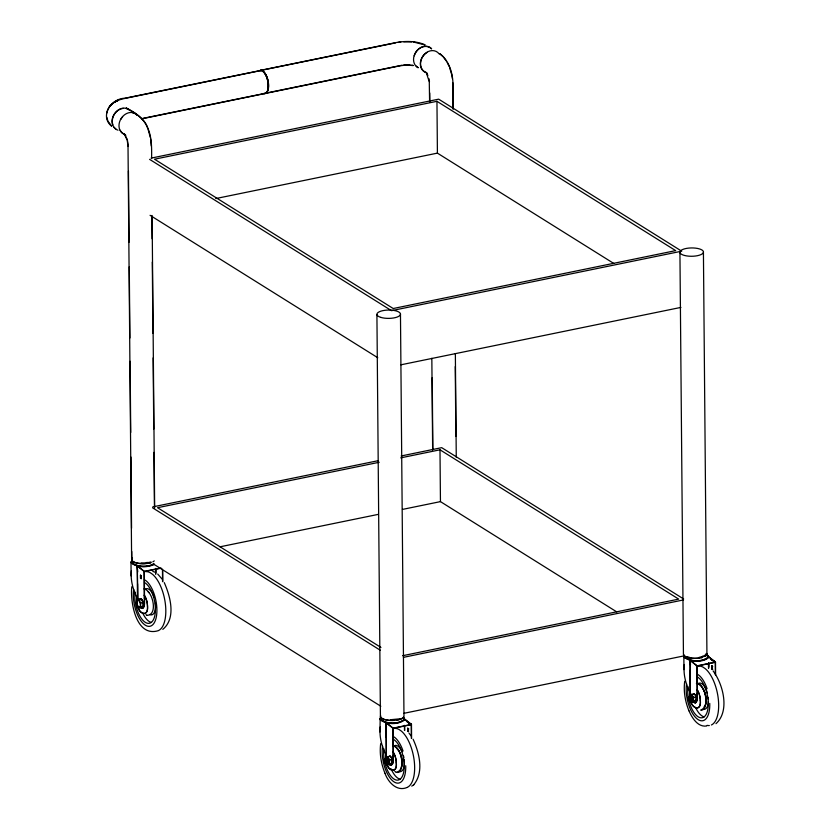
<?xml version="1.0" encoding="UTF-8"?>
<svg xmlns="http://www.w3.org/2000/svg" width="830" height="830" viewBox="0 0 830 830"><rect width="100%" height="100%" fill="white"/><g stroke="black" fill="none" stroke-linecap="round" stroke-linejoin="round"><path stroke-width="1.25" d="M689.709 697.262C692.396 701.713 686.514 700.977 688.62 697.107A1.816 0.82 78.4 0 1 689.906 698.787A1.816 0.82 78.4 0 1 689.242 700.624L689.917 700.925M385.348 758.859L384.352 759.917L384.663 762.096M689.782 697.252C688.049 695.312 687.842 700.012 689.315 700.499M138.351 600.287C133.433 591.292 130.279 581 131.389 570.677M384.342 760.176L384.736 762.085M688.61 699.628L688.443 697.252M688.361 697.854L688.423 698.653M388.907 763.932A7.014 3.185 78.4 0 0 393.161 760.29L393.098 728.149L386.24 722.681L386.313 755.362C381.748 746.658 379.071 736.667 380.316 726.81M684.262 655.181L684.273 657.536L690.052 660.389L690.342 693.029C685.777 684.335 683.09 674.334 684.345 664.488M392.517 761.452L393.327 755.373L393.244 744.603M695.799 702.751L697.356 693.04L697.262 682.281M131.783 586.748C130.144 601.491 135.778 637.513 158.229 630.696M380.69 743.628C379.372 753.599 381.146 763.849 384.923 773.124M684.709 681.295C683.401 691.276 685.175 701.516 688.952 710.791M386.344 763.029L386.697 760.581L385.276 758.879M384.85 759.813C386.583 757.697 385.836 764.523 386.801 761.722M387.963 761.484L387.735 762.355M388.419 761.899L388.533 760.799C387.257 764.243 388.544 760.768 387.434 759.232M691.276 699.815L691.297 697.708L690.27 696.764M691.411 699.275L691.141 700.25M692.438 699.576L692.033 696.889L690.467 696.308M386.313 761.66C385.929 765.073 382.858 760.726 384.601 759.429A1.816 0.82 78.4 0 1 385.877 761.12A1.816 0.82 78.4 0 1 385.224 762.946L386.178 763.206M386.759 761.982L385.857 759.18M388.056 761.297L387.268 762.978M388.284 762.334L388.367 759.813M691.649 697.221L692.085 698.974C690.104 703.612 691.67 696.474 689.294 696.546M690.861 699.638L690.902 698.746M691.369 699.534L691.224 697.729M691.494 699.088L691.265 699.887M692.262 699.69L692.417 697.947C692.604 696.287 689.564 695.716 691.141 697.325M385.338 759.969L385.587 759.346L384.933 759.377M688.776 697.76L689.035 697.034M688.859 697.74L689.377 696.951M138.786 599.779L140.654 602.985L140.685 607.072C135.923 609.874 134.636 597.372 141.204 599.291L143.071 602.487L143.102 606.574L138.859 607.954M385.597 758.589L386.075 757.251L390.152 756.037C393.306 758.724 393.42 765.602 387.724 764.731L386.126 762.438A3.787 1.712 78.4 0 0 388.907 763.673A3.787 1.712 78.4 0 0 388.129 757.977A3.787 1.712 78.4 0 0 385.587 758.672M387.651 756.555L389.509 759.751L389.55 763.839L387.724 764.731M689.564 700.198L691.743 702.398C697.449 703.269 697.335 696.391 694.181 693.714L689.844 695.115L689.564 697.221A3.787 1.712 78.4 0 1 691.857 695.25A3.787 1.712 78.4 0 1 693.019 701.143A3.787 1.712 78.4 0 1 690.124 700.064L690.975 700.302M691.67 694.222L693.538 697.418L693.569 701.506L691.743 702.398M143.455 605.879L142.687 608.432A10.811 4.897 78.4 0 1 140.177 607.145M106.842 113.025C108.087 104.352 117.051 99.818 124.894 98.438L260.34 70.675A11.589 5.25 78.4 0 1 261.73 70.675M131.119 575.927L130.995 562.066L132.427 559.793M131.783 560.624L131.939 563.072C138.133 567.481 147.252 567.315 154.007 564.203M715.398 674.811L715.284 662.101L708.654 656.81L708.239 655.555M387.122 762.583L387.039 759.668M388.907 761.795L388.513 762.583M379.933 731.956L380.233 717.514M380.711 717.245L380.659 719.693C387.019 724.32 397.352 724.58 403.826 720.067L403.733 717.628M404.148 718.77L403.743 719.89C397.311 724.372 387.05 724.113 380.731 719.517L380.316 718.375M706.185 653.646L704.867 655.451M706.32 654.839L706.745 653.812M708.166 656.437L707.772 657.567C701.34 662.039 691.068 661.78 684.75 657.184L684.335 656.042M708.664 656.738L708.249 657.91C703.29 662.008 696.017 661.334 690.052 660.389L696.92 665.868L715.502 662.06L715.605 674.935M386.604 758.931L387.517 758.589M387.257 758.475L385.929 759.16M688.952 697.055L689.377 696.536M689.533 696.93L690.197 696.37M690.124 700.894C691.992 699.752 689.637 697.304 690.539 696.297M690.685 696.412L690.954 696.204M384.425 759.585L384.207 761.079L385.296 762.832M386.396 763.154L388.035 762.407M387.641 762.895L386.739 762.189L387.558 762.915L388.367 762.324M690.363 700.696L690.757 699.991M692.064 700.084L690.705 700.769M692.386 699.991L691.867 700.53M395.474 42.901L124.842 98.231C111.251 98.438 99.444 115.837 111.407 126.077M387.164 758.547L388.471 761.38M396.699 772.408C406.503 768.829 401.969 748.494 392.829 745.693M109.363 106.416L110.608 105.182M111.324 104.456L112.475 103.314M109.529 106.541L110.764 105.317M387.122 759.917L386.687 759.066L387.506 759.222M413.641 784.858C424.265 772.253 419.275 752.8 413.101 739.24M705.293 655.752L706.392 654.808M691.286 700.655L691.971 698.59L690.861 696.64M386.873 762.646L387.32 760.498M689.73 700.562L690.591 700.261L690.643 698.269M390.152 756.037L389.052 756.638M694.181 693.714L693.071 694.316M162.815 629.358C176.385 618.309 170.306 596.148 164.236 582.577M411.763 786.124L413.838 784.724M715.989 723.656C729.861 711.383 723.47 684.75 713.074 670.879M114.052 102.235L116.024 101.25M116.242 101.125L118.005 100.243M114.167 102.412L116.138 101.426M116.325 101.322L118.078 100.44M153.934 564.027C147.221 567.108 138.164 567.274 132.012 562.896L131.493 561.754M154.37 564.41C147.387 567.627 137.956 567.813 131.534 563.248L130.995 562.066M139.378 600.173L141.204 599.291M399.624 718.842L390.536 719.714M705.355 655.721L699.047 657.412M151.039 561.972L146.474 562.937M696.733 683.391C705.998 685.912 710.542 706.527 700.717 710.075M702.273 656.457L703.29 656.188M407.063 787.473C396.844 791.924 387.994 782.109 384.975 773.228M142.708 118.42L265.382 93.271A11.589 5.25 78.4 0 0 268.391 83.457A11.589 5.25 78.4 0 0 263.203 71.442M141.494 118.887L400.444 65.736L406.918 65.02L413.153 65.601M151.019 158.136L438.665 99.164L681.7 251.179L391.521 310.669L149.576 159.339M436.954 101.312L154.515 159.215L393.223 308.521L675.672 250.619L436.954 101.312L437.41 153.125L613.702 263.401M215.759 198.567L437.41 153.125M400.88 364.816L680.922 307.401M152.793 506.891L378.345 460.65M401.16 455.981L441.705 447.661L683.65 598.99M379.206 462.269L157.555 507.711L380.939 647.431M400.734 457.859L439.993 449.808L678.712 599.115L402.602 655.721M220.064 546.804L378.387 514.351M402.457 509.413L440.45 501.621L616.752 611.897M137.573 583.812L137.51 599.229L137.396 565.873L144.296 571.372L144.555 603.462A7.014 3.185 78.4 0 1 140.312 607.114M137.707 571.87L137.178 565.925L144.078 571.413L160.034 568.145M144.078 571.642L161.248 568.125M140.446 575.304L141.391 575.719L141.204 578.593L140.467 578.137L140.446 575.304L141.391 575.719M140.467 578.137L141.422 578.552M140.094 607.155A7.014 3.185 78.4 0 0 144.347 603.514L144.513 598.586M140.654 602.985L143.071 602.487M143.102 606.574L140.685 607.072A4.513 2.044 78.4 0 0 143.351 605.952A4.513 2.044 78.4 0 0 141.972 599.893A4.513 2.044 78.4 0 0 139.212 600.432M403.432 657.35L683.474 599.934M403.92 713.312L683.962 655.897M386.251 723.449L386.458 727.35M690.27 661.116L690.228 660.327L690.477 665.027M385.992 722.702L392.891 728.19L411.473 724.383L411.597 738.461M392.891 728.418L411.483 724.611M696.92 666.096L715.502 662.288M407.634 728.315L408.578 728.73L408.391 731.604L407.655 731.147L407.634 728.315L408.578 728.73M711.652 665.982L712.607 666.407L711.652 665.982L711.684 668.814L712.628 669.229L711.684 668.814M407.655 731.147L408.609 731.562M386.448 757.78A7.014 3.185 78.4 0 1 386.324 756.005L386.531 755.964M690.477 695.457A7.014 3.185 78.4 0 1 690.342 693.683L690.353 670.038M393.119 755.414L393.368 760.249A7.014 3.185 78.4 0 1 389.125 763.891M692.936 701.599A7.014 3.185 78.4 0 0 697.179 697.957L697.356 693.04L697.397 697.916A7.014 3.185 78.4 0 1 693.143 701.558M385.826 757.437L388.326 756.929M689.844 695.115L692.355 694.596M389.509 759.751L392.019 759.232M693.538 697.418L696.038 696.91M389.55 763.839L392.051 763.32M693.569 701.506L696.08 700.997M402.104 65.197L265.081 93.271A11.589 5.25 78.4 0 0 266.306 92.493L266.368 92.69M388.699 764.005L387.994 764.015M689.803 700.541L688.942 700.23M690.778 700.759L690.114 700.728M691.95 700.52L691.317 700.23M385.462 762.926L386.168 763.04M385.307 762.231L387.06 763.019M146.339 562.584L147.512 562.398M706.662 726.001C697.76 727.35 692.033 717.826 689.004 710.895M397.923 42.434L400.776 42.05M403.66 64.989L410.186 64.948M146.537 562.937L141.038 562.927M403.743 41.811L411.763 41.894M144.015 588.916C152.813 590.587 158.291 614.989 147.107 615.331M413.703 42.071L424.846 44.924M379.818 718.687L380.254 719.869C386.842 724.652 397.529 724.901 404.231 720.243L404.21 717.877M411.742 65.134L413.205 65.394M386.707 762.293L387.299 762.552M386.126 762.791L385.379 762.22M385.888 763.258L384.913 762.563M152.772 571.351L155.023 572.233M690.695 696.266L691.732 697.47M386.676 758.599L387.506 759.315M424.919 44.727C415.685 40.774 405.154 40.867 395.433 42.693L259.987 70.457A11.796 5.354 78.4 0 1 267.997 81.963A11.796 5.354 78.4 0 1 263.701 93.479M691.12 696.598L691.888 697.594M689.875 696.847L690.57 697.708M689.294 696.972L690.249 699.431M126.451 108.025C135.238 112.724 144.7 118.493 147.999 128.536C151.973 138.008 151.693 148.466 151.61 158.53M126.347 108.211C135.093 112.89 144.524 118.617 147.802 128.619M150.064 215.302L377.775 357.73M710.428 659.051L715.284 662.101M711.403 659.892L715.294 662.33M152.616 507.836L380.327 650.264M406.399 721.374L411.265 724.424L411.379 738.389M408.35 722.826L411.265 724.652M153.104 563.798L380.814 706.226M124.417 134.263L125.745 135.311L124.22 133.786L127.135 139.201M124.303 134.439L125.61 135.477L124.054 133.921M697.273 674.105L699.119 675.381A24.184 10.966 78.4 0 1 707.087 688.703M393.244 736.428L395.09 737.714A24.184 10.966 78.4 0 1 403.058 751.036M144.41 579.662L146.256 580.938A24.184 10.966 78.4 0 1 156.787 613.577A24.184 10.966 78.4 0 1 142.77 623.071A24.184 10.966 78.4 0 1 133.713 589.435M394.873 771.464L395.661 772.004M145.945 614.605L146.848 615.227M439.817 53.639C449.165 60.663 452.796 73.113 453.004 84.38L453.221 108.969M439.703 53.826L443.22 56.782L446.291 60.995M689.606 700.831L689.305 700.582A1.816 0.82 78.4 0 1 688.195 698.3M715.502 662.06L708.654 656.81M411.473 724.383L404.366 718.936L411.265 724.424M396.979 748.702L397.829 749.5A11.184 5.073 78.4 0 1 401.243 767.273M148.165 591.925L149.016 592.724M157.71 574.059L162.182 579.174M691.535 696.256L692.116 696.868M387.423 758.61L388.295 759.678M111.552 125.921L107.973 121.242L106.759 117.238M689.066 700.302L688.537 699.649M385.037 762.635L384.342 761.535M409.055 733.212L411.151 735.971M387.641 758.869L388.015 759.46M426.859 73.351L427.44 74.223L426.589 72.822L427.886 75.489M426.693 73.476L427.263 74.347L426.392 72.926L429.276 81.817L429.608 102.038M124.718 134.73L127.26 140.343L128.017 146.474L131.617 559.254M386.604 759.077L387.247 762.137L387.382 760.965M386.334 759.564L386.697 760.155M692.033 696.785L692.573 698.404M385.95 759.886L385.556 759.377L386.209 761.245M688.952 699.088L689.408 699.887M447.152 62.395L449.155 66.421M690.871 697.127L691.411 698.642M690.28 697.241L690.716 698.248M388.43 759.128L388.865 760.726M387.423 759.336L387.89 761.494M689.149 699.099L689.346 699.628L689.066 699.109M688.568 699.213L688.765 699.752M707.762 655.295L707.845 657.744C701.371 662.247 691.037 661.987 684.677 657.36L684.262 656.219M449.528 67.272L451.779 74.866M148.155 129.594L150.427 137.707M691.068 697.605L691.224 698.144M392.3 758.859L392.549 760.539M388.212 759.689L388.44 760.218M387.631 759.813L387.869 760.934M386.469 760.052L386.614 760.591M428.871 78.549L429.483 81.786M127.467 140.291L128.225 146.474M690.155 698.383L690.228 698.912M451.997 75.852L452.464 78.829M150.614 138.869L151.278 145.966M692.386 697.905L692.479 698.487M691.805 698.03L691.909 699.171M391.864 759.523L391.947 760.093M391.355 759.626L391.459 760.768M388.482 760.259L388.399 761.224M384.207 761.058L384.166 760.622A1.816 0.82 78.4 0 0 385.224 762.946M386.355 725.399L386.209 722.66L386.375 737.465M391.366 760.218L391.387 760.778M452.755 82.647L453.014 108.979M137.178 565.925L137.863 599.26M708.675 662.828L708.727 668.046M404.667 727.236L404.698 730.369M712.389 666.449L712.42 669.281M711.87 665.94L711.891 668.773M708.664 662.963L708.706 666.812M708.457 663.014L708.509 668.14M703.425 252.393A11.796 4.171 -0.5 0 1 684.864 255.557A11.796 4.171 -0.5 0 1 686.732 248.357A11.796 4.171 -0.5 0 1 703.425 252.393L706.932 654.497A11.796 4.171 -0.5 0 0 706.807 653.418M690.342 693.683L690.27 660.348L697.127 665.826L697.138 693.081M683.847 656.354L683.962 669.623M679.926 251.812L683.432 653.916A11.796 4.171 -0.5 0 0 689.689 657.941A11.796 4.171 -0.5 0 0 702.73 657.36M455.359 353.632L456.261 457.195M455.255 366.58L455.867 436.487M439.993 449.808L440.45 501.621M429.743 92.981L429.815 102.038M432.223 377.671L432.845 448.843M431.839 358.27L432.648 450.14M408.37 728.771L408.391 731.604M407.841 728.273L407.862 731.095M400.465 313.865L403.971 715.968A11.796 4.171 -0.5 0 1 395.962 720.243M404.428 725.337L404.48 730.462M386.033 722.723L386.324 756.005M376.913 314.57L380.42 716.674M155.864 569.276L155.895 573.094M155.833 568.394L155.698 574.412M152.108 215.489L154.66 508.053M151.911 216.775L152.097 238.781M152.305 262.083L152.928 333.287M153.135 357.886L153.757 429.089M153.965 452.392L154.442 506.757M141.183 575.761L141.204 578.593M140.654 575.263L140.685 578.085M128.442 171.063L129.065 242.236M129.273 266.814L129.895 337.986M130.103 361.278L130.725 432.451M130.933 457.04L131.555 528.202M131.763 551.494L131.825 559.264M696.92 665.868L697.055 682.322M392.891 728.19L393.026 744.645M162.69 570.335L162.784 581.56M162.462 569.121L162.566 581.612M144.078 571.413L144.306 598.638M394.976 720.357A11.796 4.171 -0.5 0 1 380.638 715.585M403.556 717.047A11.589 4.098 -0.5 0 1 396.833 720.046M392.932 720.409A11.589 4.098 -0.5 0 1 380.638 716.674M400.153 779.214A21.144 9.587 78.4 0 1 391.086 768.777M404.22 759.74A13.363 6.059 78.4 0 1 399.448 771.641M393.627 746.336A13.363 6.059 78.4 0 1 398.369 746.461L399.375 747.425A13.363 6.059 78.4 0 1 402.094 751.814M403.432 755.642A13.363 6.059 78.4 0 1 403.899 757.676M391.49 765.208A10.811 4.897 78.4 0 1 388.99 763.922M393.347 745.693A13.612 6.173 78.4 0 1 401.762 760.612A13.612 6.173 78.4 0 1 396.201 772.222M389.54 756.421A3.787 1.712 78.4 0 1 392.268 760.259A3.787 1.712 78.4 0 1 390.525 763.6M405.725 765.727A24.184 10.966 78.4 0 1 392.829 780.999A24.184 10.966 78.4 0 1 382.547 746.212M393.337 739.312A21.144 9.587 78.4 0 1 404.262 766.65A21.144 9.587 78.4 0 1 392.787 778.125A21.144 9.587 78.4 0 1 383.854 748.785M394.499 728.408A30.243 13.716 78.4 0 1 399.012 729.466L401.326 731.064A30.243 13.716 78.4 0 1 414.305 761.525A30.243 13.716 78.4 0 1 407.385 787.297M706.257 655.565A11.796 4.171 -0.5 0 1 704.815 656.54M702.595 657.298A11.589 4.098 -0.5 0 1 700.935 657.723M699.099 658.034A11.589 4.098 -0.5 0 1 683.764 654.984M689.74 657.443A10.551 3.735 -0.5 0 1 687.593 656.852M418.196 67.562A11.589 9.483 -58 0 1 416.214 66.078M414.263 55.807A11.589 9.483 -58 0 1 431.465 48.835M418.092 67.749A11.796 9.649 -58 0 1 416.11 51.647A11.796 9.649 -58 0 1 431.6 48.669M426.278 72.708A11.796 9.649 -58 0 1 422.75 56.264A11.796 9.649 -58 0 1 439.08 53.857M426.361 72.511A11.589 9.483 -58 0 1 420.53 63.329A11.589 9.483 -58 0 1 427.18 52.311M260.029 70.664A11.589 5.25 78.4 0 1 261.429 70.664M262.903 71.432A11.589 5.25 78.4 0 1 267.914 88.903M704.172 716.881A21.144 9.587 78.4 0 1 695.519 707.378M708.415 701.402A13.363 6.059 78.4 0 1 703.466 709.308M697.657 684.013A13.363 6.059 78.4 0 1 702.388 684.138L703.404 685.092A13.363 6.059 78.4 0 1 707.451 693.309M708.239 697.418A13.363 6.059 78.4 0 1 708.405 699.451M695.519 702.875A10.811 4.897 78.4 0 1 693.268 701.827M690.685 695.405A7.014 3.185 78.4 0 1 690.56 693.641M696.401 683.453A13.612 6.173 78.4 0 1 705.479 696.183A13.612 6.173 78.4 0 1 701.236 710.138M693.185 694.42A3.787 1.712 78.4 0 1 696.287 697.937A3.787 1.712 78.4 0 1 694.067 700.852M709.754 703.394A24.184 10.966 78.4 0 1 696.847 718.666A24.184 10.966 78.4 0 1 686.566 683.879M697.356 676.979A21.144 9.587 78.4 0 1 708.125 700.115A21.144 9.587 78.4 0 1 701.08 717.826A21.144 9.587 78.4 0 1 688.599 699.005M688.392 697.916A21.144 9.587 78.4 0 1 687.883 686.452M709.328 725.534A30.243 13.716 78.4 0 1 707.108 725.368M696.443 666.646A30.243 13.716 78.4 0 1 703.031 667.133L705.344 668.731A30.243 13.716 78.4 0 1 718.324 699.192A30.243 13.716 78.4 0 1 711.403 724.974M701.848 687.178A11.184 5.073 78.4 0 1 705.272 704.94M704.763 705.946A11.184 5.073 78.4 0 1 704.162 706.704M150.904 562.699A11.796 4.171 -0.5 0 1 149.213 563.124M148.3 563.3A11.796 4.171 -0.5 0 1 135.352 562.667A11.796 4.171 -0.5 0 1 132.292 558.185M154.235 560.883A11.589 4.098 -0.5 0 1 152.824 561.837M150.769 562.636A11.589 4.098 -0.5 0 1 148.217 563.228M145.323 563.57A11.589 4.098 -0.5 0 1 132.499 558.216M115.858 128.909A11.589 9.483 -58 0 1 114.073 127.166M112.859 124.894A11.589 9.483 -58 0 1 123.255 108.346M126.648 108.657A11.589 9.483 -58 0 1 128.868 109.747M118.005 130.196A11.796 9.649 -58 0 1 113.679 115.08A11.796 9.649 -58 0 1 128.992 109.57M123.535 133.983A11.796 9.649 -58 0 1 121.554 117.881A11.796 9.649 -58 0 1 137.043 114.903M123.639 133.796A11.589 9.483 -58 0 1 120.194 130.237M120.89 119.271A11.589 9.483 -58 0 1 122.633 116.802M132.561 112.776A11.589 9.483 -58 0 1 136.909 115.059M260.288 70.467A11.796 5.354 78.4 0 1 268.298 81.973A11.796 5.354 78.4 0 1 264.013 93.479M151.319 622.438A21.144 9.587 78.4 0 1 142.667 612.934M155.407 602.964A13.363 6.059 78.4 0 1 149.618 614.511M144.825 589.559A13.363 6.059 78.4 0 1 149.556 589.684L150.562 590.649A13.363 6.059 78.4 0 1 154.007 596.895M139.44 600.391A4.513 2.044 78.4 0 1 142.2 599.851A4.513 2.044 78.4 0 1 143.58 605.9A4.513 2.044 78.4 0 1 140.965 607.083M144.503 582.536A21.144 9.587 78.4 0 1 155.428 609.874A21.144 9.587 78.4 0 1 143.953 621.348A21.144 9.587 78.4 0 1 135.02 592.008M145.665 571.631A30.243 13.716 78.4 0 1 150.178 572.69L152.492 574.287A30.243 13.716 78.4 0 1 165.471 604.748A30.243 13.716 78.4 0 1 158.551 630.53M136.929 598.721L137.324 603.877L137.303 596.116L136.929 598.721M147.522 606.045C148.788 617.396 138.527 614.397 137.707 605.547C138.216 612.841 147.709 618.236 147.512 607.394C147.595 603.12 146.588 598.731 144.223 595.12C146.371 598.326 147.335 602.217 147.522 606.045M385.743 755.497L385.877 758.983L386.116 752.893L385.743 755.497M396.335 762.822C397.601 774.172 387.34 771.174 386.521 762.324C387.029 769.618 396.522 775.013 396.325 764.171C396.408 759.896 395.402 755.508 393.036 751.897C395.184 755.113 396.149 758.994 396.335 762.822M689.761 693.175L689.906 696.65L690.145 690.57L689.761 693.175M700.364 700.499C701.62 711.839 691.369 708.851 690.55 699.991C691.048 707.295 700.541 712.69 700.354 701.848C700.427 697.563 699.42 693.175 697.065 689.564C699.213 692.78 700.178 696.671 700.364 700.499M380.887 317.402A11.796 4.171 -0.5 0 0 400.257 314.954A11.796 4.171 -0.5 0 0 384.923 310.296A11.796 4.171 -0.5 0 0 380.887 317.402M136.732 601.906A3.787 1.712 78.4 0 0 139.035 607.653A3.787 1.712 78.4 0 0 139.803 602.248A3.787 1.712 78.4 0 0 136.732 601.906"/></g></svg>
